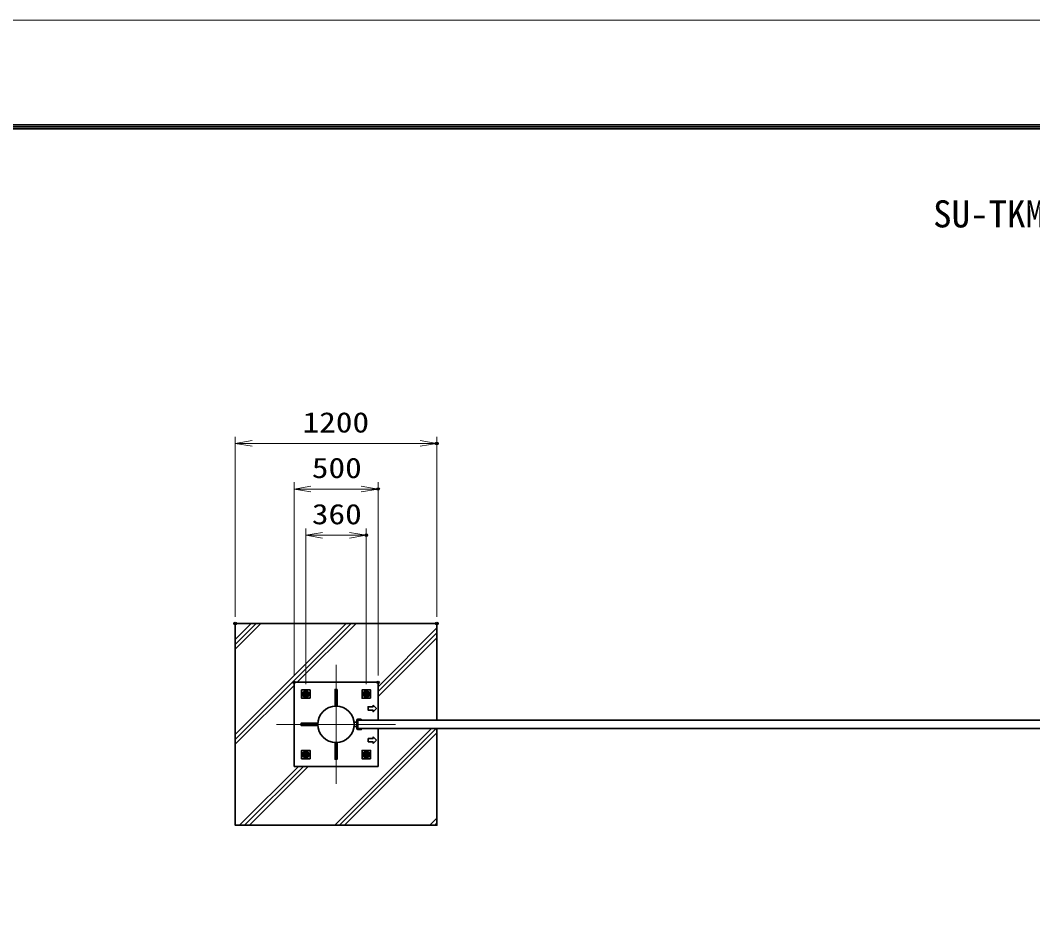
# Model space of a CAD drawing. Units: millimetres at full size. Extents: x -11880 to 11880, y -8400 to 8400.
# Drawn here: x -7166 to -1142, y 3108 to 8400 of the extents above; entities that cross this region are included whole.
import ezdxf
from ezdxf.enums import TextEntityAlignment as Align

# ---------------------------------------------------------------- set-up
doc = ezdxf.new("R2010")
doc.units = ezdxf.units.MM
doc.header["$LTSCALE"] = 30
doc.header["$PDMODE"] = 32
doc.header["$PDSIZE"] = 15
for name, pattern in [('DASHED', [7.5, 6, -1.5]), ('USER1', [18, 12, -1.5, 3, -1.5]), ('USER2', [9, 6, -0.75, 1.5, -0.75])]:
    doc.linetypes.add(name, pattern=pattern)
for name, color, linetype, lineweight in [('0-0_D-TTL', 7, 'Continuous', 18), ('0-1_外形線', 7, 'Continuous', 35), ('0-2_軸線', 200, 'USER1', 15), ('0-3_細線', 2, 'Continuous', 35), ('0-4_寸法線', 4, 'Continuous', 18), ('0-5_0', 7, 'Continuous', 18), ('0-7_隠れ線', 140, 'DASHED', 18), ('0-A_AM_0N', 7, 'Continuous', 50), ('0-B_AM_7N', 6, 'USER2', 18), ('1-2_AM_4N', 4, 'Continuous', 25), ('1-5_ハッチング', 253, 'Continuous', 13)]:
    doc.layers.add(name, color=color, linetype=linetype, lineweight=lineweight)
doc.layers.add('0-6_Defpoints', color=7, linetype='Continuous')
doc.layers.add('0-E_文字3', color=254, linetype='Continuous')
doc.styles.add('ＭＳ ゴシック', font='')
doc.styles.get('ＭＳ ゴシック').set_extended_font_data('MS Gothic')

# ---------------------------------------------------------------- blocks, each defined once
blk = doc.blocks.new('U54')
at = {"layer": '0-A_AM_0N'}
blk.add_lwpolyline([(19588034.1, 87175307.4), (19587584.1, 87175047.6), (19587134.1, 87175307.4), (19587134.1, 87175827), (19587584.1, 87176086.8), (19588034.1, 87175827)], close=True, dxfattribs=at)
for radius in [450, 259.4]:
    blk.add_circle((19587584.1, 87175567.2), radius, dxfattribs=at)
at = {"layer": '0-B_AM_7N'}
for p, q in [((19588155.7, 87175567.2), (19587012.5, 87175567.2)), ((19587584.1, 87176138.7), (19587584.1, 87174995.6))]:
    blk.add_line(p, q, dxfattribs=at)
at = {"layer": '1-2_AM_4N'}
blk.add_arc((19587584.1, 87175567.2), 300, 10, 280, dxfattribs=at)
blk = doc.blocks.new('U55')
at = {"layer": '0-A_AM_0N'}
blk.add_lwpolyline([(19577234.1, 87175307.4), (19576784.1, 87175047.6), (19576334.1, 87175307.4), (19576334.1, 87175827), (19576784.1, 87176086.8), (19577234.1, 87175827)], close=True, dxfattribs=at)
for radius in [450, 259.4]:
    blk.add_circle((19576784.1, 87175567.2), radius, dxfattribs=at)
at = {"layer": '0-B_AM_7N'}
for p, q in [((19577355.7, 87175567.2), (19576212.5, 87175567.2)), ((19576784.1, 87176138.7), (19576784.1, 87174995.6))]:
    blk.add_line(p, q, dxfattribs=at)
at = {"layer": '1-2_AM_4N'}
blk.add_arc((19576784.1, 87175567.2), 300, 10, 280, dxfattribs=at)
blk = doc.blocks.new('U56')
at = {"layer": '0-A_AM_0N'}
blk.add_lwpolyline([(19577234.1, 87164507.4), (19576784.1, 87164247.6), (19576334.1, 87164507.4), (19576334.1, 87165027), (19576784.1, 87165286.8), (19577234.1, 87165027)], close=True, dxfattribs=at)
for radius in [450, 259.4]:
    blk.add_circle((19576784.1, 87164767.2), radius, dxfattribs=at)
at = {"layer": '0-B_AM_7N'}
for p, q in [((19577355.7, 87164767.2), (19576212.5, 87164767.2)), ((19576784.1, 87165338.7), (19576784.1, 87164195.6))]:
    blk.add_line(p, q, dxfattribs=at)
at = {"layer": '1-2_AM_4N'}
blk.add_arc((19576784.1, 87164767.2), 300, 10, 280, dxfattribs=at)
blk = doc.blocks.new('U57')
at = {"layer": '0-A_AM_0N'}
blk.add_lwpolyline([(19588034.1, 87164507.4), (19587584.1, 87164247.6), (19587134.1, 87164507.4), (19587134.1, 87165027), (19587584.1, 87165286.8), (19588034.1, 87165027)], close=True, dxfattribs=at)
for radius in [450, 259.4]:
    blk.add_circle((19587584.1, 87164767.2), radius, dxfattribs=at)
at = {"layer": '0-B_AM_7N'}
for p, q in [((19588155.7, 87164767.2), (19587012.5, 87164767.2)), ((19587584.1, 87165338.7), (19587584.1, 87164195.6))]:
    blk.add_line(p, q, dxfattribs=at)
at = {"layer": '1-2_AM_4N'}
blk.add_arc((19587584.1, 87164767.2), 300, 10, 280, dxfattribs=at)
blk = doc.blocks.new('_Open')
at = {"layer": '0-5_0', "color": 4}
blk.add_line((-30, 5), (0, 0), dxfattribs=at)
blk.add_lwpolyline([(-30, -5), (0, 0), (-30, 0)], dxfattribs=at)

msp = doc.modelspace()

# ---------------------------------------------------------------- linework, layer by layer
at = {"layer": '0-0_D-TTL'}
for points in [[(-11879.94, -8400.34), (11880.06, -8400.34), (11880.06, 8399.66), (-11879.94, 8399.66)], [(-11116.23, 7779.09), (11116.34, 7779.09), (11116.34, -7778.06), (-11116.23, -7778.06)], [(-11109.16, 7772.02), (11109.27, 7772.02), (11109.27, -7770.98), (-11109.16, -7770.98)], [(-11102.09, 7764.94), (11102.2, 7764.94), (11102.2, -7763.91), (-11102.09, -7763.91)], [(-11095.01, 7757.87), (11095.13, 7757.87), (11095.13, -7756.84), (-11095.01, -7756.84)], [(-11087.94, 7750.8), (11088.06, 7750.8), (11088.06, -7749.77), (-11087.94, -7749.77)]]:
    msp.add_lwpolyline(points, close=True, dxfattribs=at)
at = {"layer": '0-1_外形線'}
for p, q in [((-4686.9, 4235.92), (-4686.9, 4810.92)), ((-5536.9, 3960.92), (-5536.9, 4460.92)), ((-5536.9, 4460.92), (-5036.9, 4460.92)), ((-5036.9, 4460.92), (-5036.9, 4235.92)), ((-5162.9, 4223.42), (-5179.48, 4223.42)), ((-5162.9, 4235.92), (-5162.9, 4185.92)), ((-5136.9, 4241.92), (-5156.9, 4241.92)), ((-5156.9, 4185.92), (-5156.9, 4235.92)), ((-5179.48, 4198.42), (-5162.9, 4198.42)), ((-5036.9, 4185.92), (-5036.9, 3960.92)), ((-5036.9, 3960.92), (-5536.9, 3960.92))]:
    msp.add_line(p, q, dxfattribs=at)
for points in [[(-4686.9, 4810.92), (-5886.9, 4810.92), (-5886.9, 3610.92), (-4686.9, 3610.92), (-4686.9, 4185.92)], [(-5156.9, 4235.92), (-5136.9, 4235.92), (-5136.9, 4241.92)], [(-5156.9, 4179.92), (-5136.9, 4179.92), (-5136.9, 4185.92), (-5156.9, 4185.92)]]:
    msp.add_lwpolyline(points, dxfattribs=at)
for points in [[(-5441.9, 4365.92), (-5491.9, 4365.92), (-5491.9, 4415.92), (-5441.9, 4415.92)], [(-5081.9, 4365.92), (-5131.9, 4365.92), (-5131.9, 4415.92), (-5081.9, 4415.92)], [(-156.9, 4235.92), (-5156.9, 4235.92), (-5156.9, 4185.92), (-156.9, 4185.92)], [(-5441.9, 4005.92), (-5491.9, 4005.92), (-5491.9, 4055.92), (-5441.9, 4055.92)], [(-5081.9, 4005.92), (-5131.9, 4005.92), (-5131.9, 4055.92), (-5081.9, 4055.92)]]:
    msp.add_lwpolyline(points, close=True, dxfattribs=at)
msp.add_circle((-5286.9, 4210.92), 108.15, dxfattribs=at)
for centre, start, end in [((-5156.9, 4235.92), 90, 180), ((-5156.9, 4185.92), 180, 270)]:
    msp.add_arc(centre, 6, start, end, dxfattribs=at)
at = {"layer": '0-2_軸線'}
for p, q in [((-5286.9, 4210.92), (-5286.9, 4564.48)), ((-5286.9, 4210.92), (-5640.46, 4210.92)), ((-5156.9, 4210.92), (-5317.4, 4210.92)), ((-5286.9, 4210.92), (-4933.35, 4210.92)), ((-5286.9, 4210.92), (-5286.9, 3857.37))]:
    msp.add_line(p, q, dxfattribs=at)
at = {"layer": '0-3_細線'}
for p, q in [((-5280.9, 4418.82), (-5280.9, 4318.91)), ((-5162.9, 4227.42), (-5166.9, 4223.42)), ((-5166.9, 4198.42), (-5162.9, 4194.42)), ((-5066.9, 4125.92), (-5096.9, 4125.92)), ((-5096.9, 4125.92), (-5096.9, 4105.92)), ((-5096.9, 4105.92), (-5066.9, 4105.92)), ((-5066.9, 4135.92), (-5066.9, 4125.92)), ((-5066.9, 4135.92), (-5046.9, 4115.92)), ((-5046.9, 4115.92), (-5066.9, 4095.92)), ((-5066.9, 4095.92), (-5066.9, 4105.92))]:
    msp.add_line(p, q, dxfattribs=at)
for points in [[(-5280.9, 4418.82), (-5292.9, 4418.82), (-5292.9, 4319.07)], [(-5066.9, 4325.92), (-5066.9, 4315.92), (-5096.9, 4315.92), (-5096.9, 4295.92), (-5066.9, 4295.92)], [(-5066.9, 4325.92), (-5046.9, 4305.92), (-5066.9, 4285.92), (-5066.9, 4295.92)], [(-5394.89, 4216.92), (-5494.8, 4216.92), (-5494.8, 4204.92), (-5394.89, 4204.92)], [(-5280.9, 4102.94), (-5280.9, 4003.02), (-5292.9, 4003.02), (-5292.9, 4102.77)]]:
    msp.add_lwpolyline(points, dxfattribs=at)
at = {"layer": '0-4_寸法線'}
for p, q in [((-5886.9, 4850.92), (-5886.9, 5921.86)), ((-4686.9, 4850.92), (-4686.9, 5921.86)), ((-5886.9, 5881.86), (-4686.9, 5881.86)), ((-5536.9, 4500.92), (-5536.9, 5650.92)), ((-5536.9, 5610.92), (-5036.9, 5610.92)), ((-5036.9, 4500.92), (-5036.9, 5650.92)), ((-5466.9, 4449.97), (-5466.9, 5376.01)), ((-5106.9, 4449.97), (-5106.9, 5376.01)), ((-5466.9, 5336.01), (-5106.9, 5336.01))]:
    msp.add_line(p, q, dxfattribs=at)
at = {"layer": '0-6_Defpoints'}
for p in [(-4686.9, 5881.86), (-5036.9, 5610.92), (-5106.9, 5336.01), (-5886.9, 4810.92), (-4686.9, 4810.92), (-5536.9, 4460.92), (-5036.9, 4460.92), (-5466.9, 4409.97), (-5106.9, 4409.97)]:
    msp.add_point(p, dxfattribs=at)
at = {"layer": '0-7_隠れ線'}
for centre in [(-5466.9, 4390.92), (-5106.9, 4390.92), (-5466.9, 4030.92), (-5106.9, 4030.92)]:
    msp.add_circle(centre, 20, dxfattribs=at)
at = {"layer": '1-5_ハッチング'}
for p, q in [((-5886.9, 4715.85), (-5791.83, 4810.92)), ((-5886.9, 4150.16), (-5226.15, 4810.92)), ((-5886.9, 4686.85), (-5762.83, 4810.92)), ((-5886.9, 4121.16), (-5197.15, 4810.92)), ((-5886.9, 4657.85), (-5733.83, 4810.92)), ((-5518.15, 4460.92), (-5168.15, 4810.92)), ((-5036.9, 4434.48), (-4686.9, 4784.48)), ((-5036.9, 4405.48), (-4686.9, 4755.48)), ((-5036.9, 4376.48), (-4686.9, 4726.48)), ((-5886.9, 4092.16), (-5536.9, 4442.16)), ((-5294.78, 3610.92), (-4719.78, 4185.92)), ((-5265.78, 3610.92), (-4690.78, 4185.92)), ((-5236.78, 3610.92), (-4686.9, 4160.79)), ((-5860.46, 3610.92), (-5510.46, 3960.92)), ((-5831.46, 3610.92), (-5481.46, 3960.92)), ((-5802.46, 3610.92), (-5452.46, 3960.92)), ((-4729.09, 3610.92), (-4686.9, 3653.11)), ((-4700.09, 3610.92), (-4686.9, 3624.11))]:
    msp.add_line(p, q, dxfattribs=at)

# ---------------------------------------------------------------- block references
at = {"layer": '0-4_寸法線', "xscale": 3.333333, "yscale": 3.333333, "rotation": 180}
for p in [(-5886.9, 5881.86), (-5536.9, 5610.92), (-5466.9, 5336.01)]:
    msp.add_blockref('_Open', p, dxfattribs=at)
at = {"layer": '0-4_寸法線', "xscale": 3.333333, "yscale": 3.333333}
for p in [(-4686.9, 5881.86), (-5036.9, 5610.92), (-5106.9, 5336.01)]:
    msp.add_blockref('_Open', p, dxfattribs=at)
at = {"layer": '0-A_AM_0N', "xscale": 0.03333333, "yscale": 0.03333333}
for name in ['U55', 'U54', 'U56', 'U57']:
    msp.add_blockref(name, (-658026.37, -2901461.32), dxfattribs=at)

# ---------------------------------------------------------------- texts
at = {"layer": '0-4_寸法線', "color": 254, "style": 'ＭＳ ゴシック', "width": 1.2}
for s, p in [('1200', (-5486.1, 5910.54)), ('500', (-5430.9, 5639.61)), ('360', (-5430.9, 5364.69))]:
    msp.add_text(s, height=121.2, dxfattribs=at).set_placement(p, align=Align.BOTTOM_LEFT)
at = {"layer": '0-E_文字3', "style": 'ＭＳ ゴシック'}
msp.add_text('SU-TKM-G（両開） H1500×W10000', height=161.6, dxfattribs=at).set_placement((-1734.94, 7118.63), align=Align.BOTTOM_LEFT)

doc.saveas('drawing.dxf')
